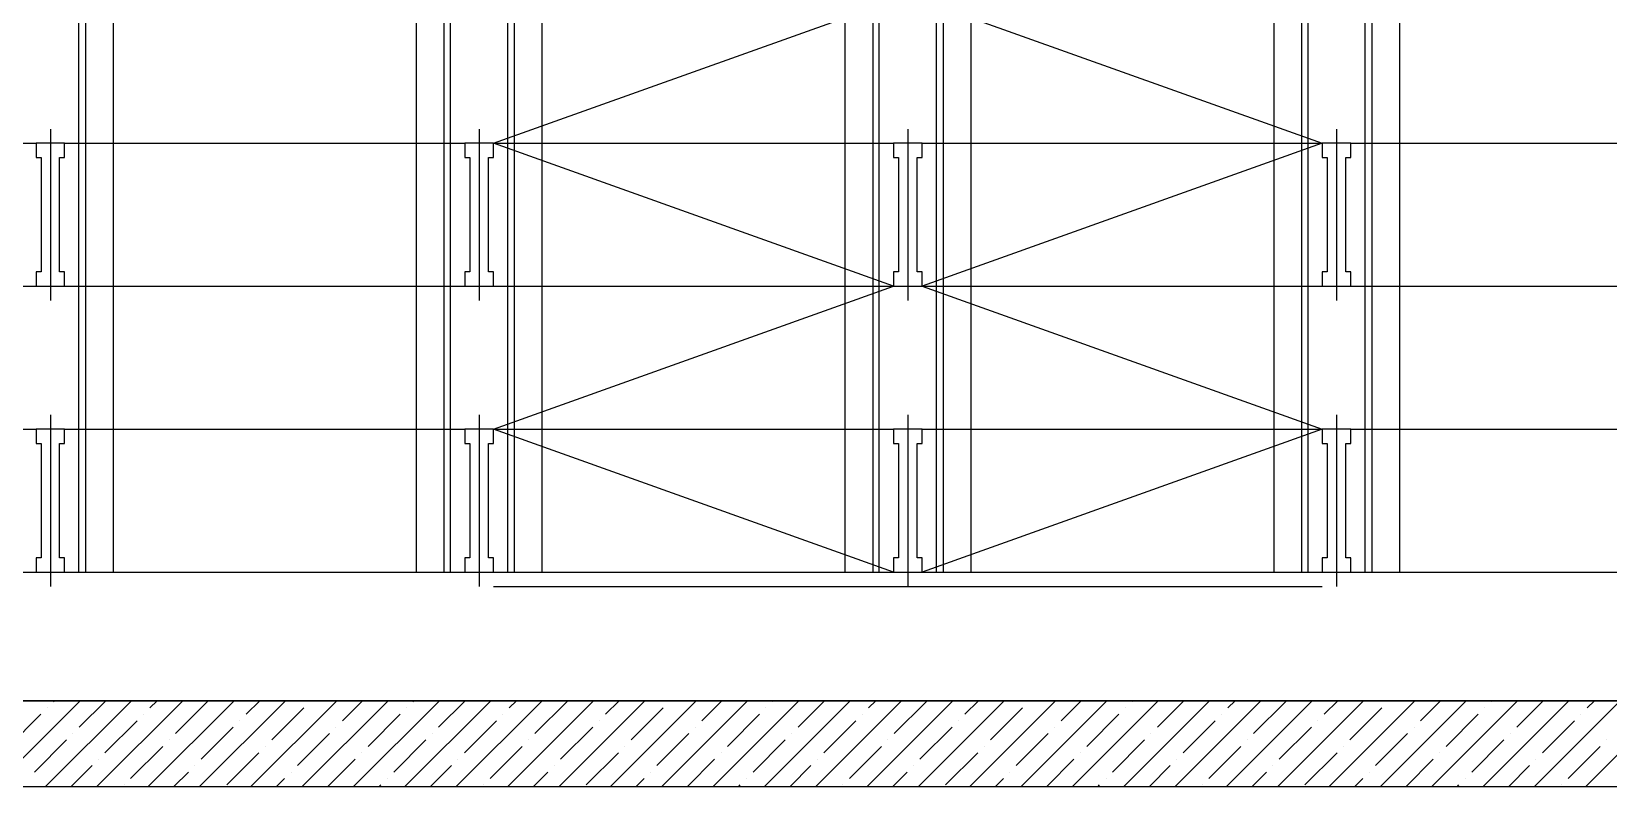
# Model space of a CAD drawing. Header units: millimetres. Extents: x -83 to 24392, y -301 to 14594.
# Drawn here: x 8876 to 14393, y -301 to 2340 of the extents above; entities that cross this region are included whole.
import ezdxf

# ---------------------------------------------------------------- set-up
doc = ezdxf.new("R2010")
doc.units = ezdxf.units.MM
doc.header["$LTSCALE"] = 0.5
doc.linetypes.add('MITTE', pattern=[2, 1.25, -0.25, 0.25, -0.25])
for name, color, linetype in [('ACHSEN', 2, 'MITTE'), ('P-2AA96A6E', 7, 'Continuous'), ('UMRISS050', 7, 'Continuous'), ('Z-SCHIENE', 2, 'Continuous')]:
    doc.layers.add(name, color=color, linetype=linetype)

# ---------------------------------------------------------------- blocks, each defined once
blk = doc.blocks.new('sklad OK')
at = {"color": 0}
for p, q in [((305.8019, 241.9929), (307.2019, 242.4929)), ((307.3019, 242.4929), (308.7019, 241.9929)), ((307.2019, 241.4929), (305.8019, 241.9929)), ((308.7019, 241.9929), (307.3019, 241.4929)), ((305.8019, 240.9929), (307.2019, 241.4929)), ((307.3019, 241.4929), (308.7019, 240.9929)), ((307.2019, 240.4929), (305.8019, 240.9929)), ((308.7019, 240.9929), (307.3019, 240.4929)), ((305.8019, 240.4429), (308.7019, 240.4429)), ((295.5269, 240.0429), (319.4019, 240.0429)), ((319.5319, 240.0429), (295.7269, 240.0429)), ((304.0558, 239.7429), (304.3558, 240.0429)), ((304.2354, 239.7429), (304.5354, 240.0429)), ((304.2633, 240.0402), (304.266, 240.0429)), ((304.3531, 239.9504), (304.4456, 240.0429)), ((304.415, 239.7429), (304.715, 240.0429)), ((304.5946, 239.7429), (304.8946, 240.0429)), ((304.6001, 240.0178), (304.6252, 240.0429)), ((304.7742, 239.7429), (305.0742, 240.0429)), ((304.9368, 239.9953), (304.9844, 240.0429)), ((304.9538, 239.7429), (305.2538, 240.0429)), ((305.1334, 239.7429), (305.4334, 240.0429)), ((305.2736, 239.9729), (305.3436, 240.0429)), ((305.313, 239.7429), (305.613, 240.0429)), ((305.4926, 239.7429), (305.7926, 240.0429)), ((305.5206, 240.0402), (305.5232, 240.0429)), ((305.6104, 239.9504), (305.7028, 240.0429)), ((305.6722, 239.7429), (305.9722, 240.0429)), ((305.8518, 239.7429), (306.1518, 240.0429)), ((305.8573, 240.0178), (305.8824, 240.0429)), ((306.0314, 239.7429), (306.3314, 240.0429)), ((306.1941, 239.9953), (306.2416, 240.0429)), ((306.211, 239.7429), (306.511, 240.0429)), ((306.3907, 239.7429), (306.6907, 240.0429)), ((306.5308, 239.9729), (306.6009, 240.0429)), ((306.5703, 239.7429), (306.8703, 240.0429)), ((306.7499, 239.7429), (307.0499, 240.0429)), ((306.7778, 240.0402), (306.7805, 240.0429)), ((306.8676, 239.9504), (306.9601, 240.0429)), ((306.9295, 239.7429), (307.2295, 240.0429)), ((307.1091, 239.7429), (307.4091, 240.0429)), ((307.1146, 240.0178), (307.1397, 240.0429)), ((307.2887, 239.7429), (307.5887, 240.0429)), ((307.4513, 239.9953), (307.4989, 240.0429)), ((307.4683, 239.7429), (307.7683, 240.0429)), ((307.6479, 239.7429), (307.9479, 240.0429)), ((307.7881, 239.9729), (307.8581, 240.0429)), ((307.8275, 239.7429), (308.1275, 240.0429)), ((308.0071, 239.7429), (308.3071, 240.0429)), ((308.035, 240.0402), (308.0377, 240.0429)), ((308.1248, 239.9504), (308.2173, 240.0429)), ((308.1867, 239.7429), (308.4867, 240.0429)), ((308.3663, 239.7429), (308.6663, 240.0429)), ((308.3718, 240.0178), (308.3969, 240.0429)), ((308.5459, 239.7429), (308.8459, 240.0429)), ((308.7086, 239.9953), (308.7561, 240.0429)), ((308.7255, 239.7429), (309.0255, 240.0429)), ((308.9051, 239.7429), (309.2051, 240.0429)), ((309.0453, 239.9729), (309.1153, 240.0429)), ((309.0847, 239.7429), (309.3847, 240.0429)), ((309.2643, 239.7429), (309.5643, 240.0429)), ((309.2923, 240.0402), (309.2949, 240.0429)), ((309.3821, 239.9504), (309.4745, 240.0429)), ((309.4439, 239.7429), (309.7439, 240.0429)), ((309.6235, 239.7429), (309.9235, 240.0429)), ((309.629, 240.0178), (309.6541, 240.0429)), ((304.1062, 239.883), (304.2184, 239.9953)), ((304.2409, 240.0178), (304.2409, 240.0178)), ((304.5776, 239.9953), (304.5776, 239.9953)), ((304.6899, 239.928), (304.8021, 240.0402)), ((305.0266, 239.9055), (305.1389, 240.0178)), ((305.1613, 240.0402), (305.1613, 240.0402)), ((305.3634, 239.883), (305.4757, 239.9953)), ((305.4981, 240.0178), (305.4981, 240.0178)), ((305.8349, 239.9953), (305.8349, 239.9953)), ((305.9471, 239.928), (306.0594, 240.0402)), ((306.2839, 239.9055), (306.3961, 240.0178)), ((306.4186, 240.0402), (306.4186, 240.0402)), ((306.6206, 239.883), (306.7329, 239.9953)), ((306.7553, 240.0178), (306.7553, 240.0178)), ((307.0921, 239.9953), (307.0921, 239.9953)), ((307.2044, 239.928), (307.3166, 240.0402)), ((307.5411, 239.9055), (307.6534, 240.0178)), ((307.6758, 240.0402), (307.6758, 240.0402)), ((307.8779, 239.883), (307.9901, 239.9953)), ((308.0126, 240.0178), (308.0126, 240.0178)), ((308.3493, 239.9953), (308.3493, 239.9953)), ((308.4616, 239.928), (308.5738, 240.0402)), ((308.7984, 239.9055), (308.9106, 240.0178)), ((308.9331, 240.0402), (308.9331, 240.0402)), ((309.1351, 239.883), (309.2474, 239.9953)), ((309.2698, 240.0178), (309.2698, 240.0178)), ((309.6066, 239.9953), (309.6066, 239.9953)), ((304.4429, 239.8606), (304.5552, 239.9729)), ((304.7797, 239.8381), (304.8919, 239.9504)), ((304.9144, 239.9729), (304.9144, 239.9729)), ((305.2512, 239.9504), (305.2512, 239.9504)), ((305.7002, 239.8606), (305.8124, 239.9729)), ((306.0369, 239.8381), (306.1492, 239.9504)), ((306.1716, 239.9729), (306.1716, 239.9729)), ((306.5084, 239.9504), (306.5084, 239.9504)), ((306.9574, 239.8606), (307.0697, 239.9729)), ((307.2942, 239.8381), (307.4064, 239.9504)), ((307.4289, 239.9729), (307.4289, 239.9729)), ((307.7656, 239.9504), (307.7656, 239.9504)), ((308.2146, 239.8606), (308.3269, 239.9729)), ((308.5514, 239.8381), (308.6636, 239.9504)), ((308.6861, 239.9729), (308.6861, 239.9729)), ((309.0229, 239.9504), (309.0229, 239.9504)), ((309.4719, 239.8606), (309.5841, 239.9729)), ((304.196, 239.7932), (304.3082, 239.9055)), ((304.3307, 239.928), (304.3307, 239.928)), ((304.5327, 239.7708), (304.645, 239.883)), ((304.6674, 239.9055), (304.6674, 239.9055)), ((305.0042, 239.883), (305.0042, 239.883)), ((305.1164, 239.8157), (305.2287, 239.928)), ((305.4532, 239.7932), (305.5655, 239.9055)), ((305.5879, 239.928), (305.5879, 239.928)), ((305.79, 239.7708), (305.9022, 239.883)), ((305.9247, 239.9055), (305.9247, 239.9055)), ((306.2614, 239.883), (306.2614, 239.883)), ((306.3737, 239.8157), (306.4859, 239.928)), ((306.7104, 239.7932), (306.8227, 239.9055)), ((306.8451, 239.928), (306.8451, 239.928)), ((307.0472, 239.7708), (307.1595, 239.883)), ((307.1819, 239.9055), (307.1819, 239.9055)), ((307.5187, 239.883), (307.5187, 239.883)), ((307.6309, 239.8157), (307.7432, 239.928)), ((307.9677, 239.7932), (308.0799, 239.9055)), ((308.1024, 239.928), (308.1024, 239.928)), ((308.3044, 239.7708), (308.4167, 239.883)), ((308.4391, 239.9055), (308.4391, 239.9055)), ((308.7759, 239.883), (308.7759, 239.883)), ((308.8882, 239.8157), (309.0004, 239.928)), ((309.2249, 239.7932), (309.3372, 239.9055)), ((309.3596, 239.928), (309.3596, 239.928)), ((309.5617, 239.7708), (309.6739, 239.883)), ((309.6964, 239.9055), (309.6964, 239.9055)), ((304.4205, 239.8381), (304.4205, 239.8381)), ((304.8695, 239.7483), (304.9817, 239.8606)), ((305.2232, 239.7429), (305.3185, 239.8381)), ((305.341, 239.8606), (305.341, 239.8606)), ((305.6777, 239.8381), (305.6777, 239.8381)), ((306.1267, 239.7483), (306.239, 239.8606)), ((306.4805, 239.7429), (306.5757, 239.8381)), ((306.5982, 239.8606), (306.5982, 239.8606)), ((306.9349, 239.8381), (306.9349, 239.8381)), ((307.384, 239.7483), (307.4962, 239.8606)), ((307.7377, 239.7429), (307.833, 239.8381)), ((307.8554, 239.8606), (307.8554, 239.8606)), ((308.1922, 239.8381), (308.1922, 239.8381)), ((308.6412, 239.7483), (308.7535, 239.8606)), ((308.9949, 239.7429), (309.0902, 239.8381)), ((309.1127, 239.8606), (309.1127, 239.8606)), ((309.4494, 239.8381), (309.4494, 239.8381)), ((304.3252, 239.7429), (304.398, 239.8157)), ((304.6844, 239.7429), (304.7348, 239.7932)), ((304.7572, 239.8157), (304.7572, 239.8157)), ((305.0436, 239.7429), (305.0715, 239.7708)), ((305.094, 239.7932), (305.094, 239.7932)), ((305.4308, 239.7708), (305.4308, 239.7708)), ((305.5824, 239.7429), (305.6553, 239.8157)), ((305.9416, 239.7429), (305.992, 239.7932)), ((306.0145, 239.8157), (306.0145, 239.8157)), ((306.3009, 239.7429), (306.3288, 239.7708)), ((306.3512, 239.7932), (306.3512, 239.7932)), ((306.688, 239.7708), (306.688, 239.7708)), ((306.8397, 239.7429), (306.9125, 239.8157)), ((307.1989, 239.7429), (307.2493, 239.7932)), ((307.2717, 239.8157), (307.2717, 239.8157)), ((307.5581, 239.7429), (307.586, 239.7708)), ((307.6085, 239.7932), (307.6085, 239.7932)), ((307.9452, 239.7708), (307.9452, 239.7708)), ((308.0969, 239.7429), (308.1697, 239.8157)), ((308.4561, 239.7429), (308.5065, 239.7932)), ((308.5289, 239.8157), (308.5289, 239.8157)), ((308.8153, 239.7429), (308.8433, 239.7708)), ((308.8657, 239.7932), (308.8657, 239.7932)), ((309.2025, 239.7708), (309.2025, 239.7708)), ((309.3541, 239.7429), (309.427, 239.8157)), ((295.2269, 239.7429), (319.5319, 239.7429)), ((304.5103, 239.7483), (304.5103, 239.7483)), ((305.4028, 239.7429), (305.4083, 239.7483)), ((305.7675, 239.7483), (305.7675, 239.7483)), ((306.6601, 239.7429), (306.6655, 239.7483)), ((307.0248, 239.7483), (307.0248, 239.7483)), ((307.9173, 239.7429), (307.9228, 239.7483)), ((308.282, 239.7483), (308.282, 239.7483)), ((309.1745, 239.7429), (309.18, 239.7483)), ((309.5392, 239.7483), (309.5392, 239.7483))]:
    blk.add_line(p, q, dxfattribs=at)
at = {"layer": 'ACHSEN', "color": 0}
for p, q in [((304.2519, 242.0429), (304.2519, 241.4429)), ((304.2519, 242.0429), (304.2519, 241.4429)), ((304.2519, 242.0429), (304.2519, 241.4429)), ((304.2519, 242.0429), (304.2519, 241.4429)), ((305.7519, 242.0429), (305.7519, 241.4429)), ((305.7519, 242.0429), (305.7519, 241.4429)), ((305.7519, 242.0429), (305.7519, 241.4429)), ((305.7519, 242.0429), (305.7519, 241.4429)), ((307.2519, 242.0429), (307.2519, 241.4429)), ((307.2519, 242.0429), (307.2519, 241.4429)), ((307.2519, 242.0429), (307.2519, 241.4429)), ((307.2519, 242.0429), (307.2519, 241.4429)), ((308.7519, 242.0429), (308.7519, 241.4429)), ((308.7519, 242.0429), (308.7519, 241.4429)), ((308.7519, 242.0429), (308.7519, 241.4429)), ((308.7519, 242.0429), (308.7519, 241.4429)), ((304.2519, 241.0429), (304.2519, 240.4429)), ((304.2519, 241.0429), (304.2519, 240.4429)), ((304.2519, 241.0429), (304.2519, 240.4429)), ((304.2519, 241.0429), (304.2519, 240.4429)), ((305.7519, 241.0429), (305.7519, 240.4429)), ((305.7519, 241.0429), (305.7519, 240.4429)), ((305.7519, 241.0429), (305.7519, 240.4429)), ((305.7519, 241.0429), (305.7519, 240.4429)), ((307.2519, 241.0429), (307.2519, 240.4429)), ((307.2519, 241.0429), (307.2519, 240.4429)), ((307.2519, 241.0429), (307.2519, 240.4429)), ((307.2519, 241.0429), (307.2519, 240.4429)), ((308.7519, 241.0429), (308.7519, 240.4429)), ((308.7519, 241.0429), (308.7519, 240.4429)), ((308.7519, 241.0429), (308.7519, 240.4429)), ((308.7519, 241.0429), (308.7519, 240.4429))]:
    blk.add_line(p, q, dxfattribs=at)
at = {"layer": 'UMRISS050', "color": 0}
for p, q in [((302.8019, 241.9929), (304.2019, 241.9929)), ((304.2019, 241.9929), (304.2019, 241.9429)), ((304.3019, 241.9929), (304.2019, 241.9929)), ((304.2019, 241.9929), (304.2019, 241.9429)), ((304.3019, 241.9929), (304.2019, 241.9929)), ((304.2019, 241.9929), (304.2019, 241.9429)), ((304.3019, 241.9929), (304.2019, 241.9929)), ((304.2019, 241.9929), (304.2019, 241.9429)), ((304.3019, 241.9929), (304.2019, 241.9929)), ((304.3019, 241.9929), (305.7019, 241.9929)), ((304.3019, 241.9429), (304.3019, 241.9929)), ((304.3019, 241.9929), (304.3019, 241.9929)), ((304.3019, 241.9929), (304.3019, 241.9929)), ((304.3019, 241.9429), (304.3019, 241.9929)), ((304.3019, 241.9429), (304.3019, 241.9929)), ((304.3019, 241.9929), (304.3019, 241.9929)), ((304.3019, 241.9929), (304.3019, 241.9929)), ((304.3019, 241.9429), (304.3019, 241.9929)), ((305.7019, 241.9929), (305.7019, 241.9429)), ((305.8019, 241.9929), (305.7019, 241.9929)), ((305.7019, 241.9929), (305.7019, 241.9429)), ((305.8019, 241.9929), (305.7019, 241.9929)), ((305.8019, 241.9929), (305.7019, 241.9929)), ((305.7019, 241.9929), (305.7019, 241.9429)), ((305.8019, 241.9929), (305.7019, 241.9929)), ((305.7019, 241.9929), (305.7019, 241.9429)), ((305.8019, 241.9429), (305.8019, 241.9929)), ((305.8019, 241.9929), (305.8019, 241.9929)), ((305.8019, 241.9929), (305.8019, 241.9929)), ((305.8019, 241.9429), (305.8019, 241.9929)), ((305.8019, 241.9929), (307.2019, 241.9929)), ((305.8019, 241.9429), (305.8019, 241.9929)), ((305.8019, 241.9929), (305.8019, 241.9929)), ((305.8019, 241.9929), (305.8019, 241.9929)), ((305.8019, 241.9429), (305.8019, 241.9929)), ((307.2019, 241.9929), (307.2019, 241.9429)), ((307.3019, 241.9929), (307.2019, 241.9929)), ((307.2019, 241.9929), (307.2019, 241.9429)), ((307.3019, 241.9929), (307.2019, 241.9929)), ((307.3019, 241.9929), (307.2019, 241.9929)), ((307.2019, 241.9929), (307.2019, 241.9429)), ((307.3019, 241.9929), (307.2019, 241.9929)), ((307.2019, 241.9929), (307.2019, 241.9429)), ((307.3019, 241.9929), (308.7019, 241.9929)), ((307.3019, 241.9429), (307.3019, 241.9929)), ((307.3019, 241.9929), (307.3019, 241.9929)), ((307.3019, 241.9929), (307.3019, 241.9929)), ((307.3019, 241.9429), (307.3019, 241.9929)), ((307.3019, 241.9429), (307.3019, 241.9929)), ((307.3019, 241.9929), (307.3019, 241.9929)), ((307.3019, 241.9929), (307.3019, 241.9929)), ((307.3019, 241.9429), (307.3019, 241.9929)), ((308.7019, 241.9929), (308.7019, 241.9429)), ((308.8019, 241.9929), (308.7019, 241.9929)), ((308.7019, 241.9929), (308.7019, 241.9429)), ((308.8019, 241.9929), (308.7019, 241.9929)), ((308.7019, 241.9929), (308.7019, 241.9429)), ((308.8019, 241.9929), (308.7019, 241.9929)), ((308.7019, 241.9929), (308.7019, 241.9429)), ((308.8019, 241.9929), (308.7019, 241.9929)), ((308.8019, 241.9929), (310.2019, 241.9929)), ((308.8019, 241.9429), (308.8019, 241.9929)), ((308.8019, 241.9929), (308.8019, 241.9929)), ((308.8019, 241.9929), (308.8019, 241.9929)), ((308.8019, 241.9429), (308.8019, 241.9929)), ((308.8019, 241.9429), (308.8019, 241.9929)), ((308.8019, 241.9929), (308.8019, 241.9929)), ((308.8019, 241.9929), (308.8019, 241.9929)), ((308.8019, 241.9429), (308.8019, 241.9929)), ((304.2019, 241.9429), (304.2194, 241.9429)), ((304.2019, 241.9429), (304.2194, 241.9429)), ((304.2019, 241.9429), (304.2194, 241.9429)), ((304.2019, 241.9429), (304.2194, 241.9429)), ((304.2194, 241.9429), (304.2194, 241.5429)), ((304.2194, 241.9429), (304.2194, 241.5429)), ((304.2194, 241.9429), (304.2194, 241.5429)), ((304.2194, 241.9429), (304.2194, 241.5429)), ((304.2844, 241.5429), (304.2844, 241.9429)), ((304.2844, 241.5429), (304.2844, 241.9429)), ((304.2844, 241.5429), (304.2844, 241.9429)), ((304.2844, 241.5429), (304.2844, 241.9429)), ((304.2844, 241.9429), (304.3019, 241.9429)), ((304.2844, 241.9429), (304.3019, 241.9429)), ((304.2844, 241.9429), (304.3019, 241.9429)), ((304.2844, 241.9429), (304.3019, 241.9429)), ((305.7019, 241.9429), (305.7194, 241.9429)), ((305.7019, 241.9429), (305.7194, 241.9429)), ((305.7019, 241.9429), (305.7194, 241.9429)), ((305.7019, 241.9429), (305.7194, 241.9429)), ((305.7194, 241.9429), (305.7194, 241.5429)), ((305.7194, 241.9429), (305.7194, 241.5429)), ((305.7194, 241.9429), (305.7194, 241.5429)), ((305.7194, 241.9429), (305.7194, 241.5429)), ((305.7844, 241.5429), (305.7844, 241.9429)), ((305.7844, 241.5429), (305.7844, 241.9429)), ((305.7844, 241.9429), (305.8019, 241.9429)), ((305.7844, 241.9429), (305.8019, 241.9429)), ((305.7844, 241.5429), (305.7844, 241.9429)), ((305.7844, 241.5429), (305.7844, 241.9429)), ((305.7844, 241.9429), (305.8019, 241.9429)), ((305.7844, 241.9429), (305.8019, 241.9429)), ((307.2019, 241.9429), (307.2194, 241.9429)), ((307.2019, 241.9429), (307.2194, 241.9429)), ((307.2019, 241.9429), (307.2194, 241.9429)), ((307.2019, 241.9429), (307.2194, 241.9429)), ((307.2194, 241.9429), (307.2194, 241.5429)), ((307.2194, 241.9429), (307.2194, 241.5429)), ((307.2194, 241.9429), (307.2194, 241.5429)), ((307.2194, 241.9429), (307.2194, 241.5429)), ((307.2844, 241.5429), (307.2844, 241.9429)), ((307.2844, 241.5429), (307.2844, 241.9429)), ((307.2844, 241.5429), (307.2844, 241.9429)), ((307.2844, 241.5429), (307.2844, 241.9429)), ((307.2844, 241.9429), (307.3019, 241.9429)), ((307.2844, 241.9429), (307.3019, 241.9429)), ((307.2844, 241.9429), (307.3019, 241.9429)), ((307.2844, 241.9429), (307.3019, 241.9429)), ((308.7019, 241.9429), (308.7194, 241.9429)), ((308.7019, 241.9429), (308.7194, 241.9429)), ((308.7019, 241.9429), (308.7194, 241.9429)), ((308.7019, 241.9429), (308.7194, 241.9429)), ((308.7194, 241.9429), (308.7194, 241.5429)), ((308.7194, 241.9429), (308.7194, 241.5429)), ((308.7194, 241.9429), (308.7194, 241.5429)), ((308.7194, 241.9429), (308.7194, 241.5429)), ((308.7844, 241.5429), (308.7844, 241.9429)), ((308.7844, 241.5429), (308.7844, 241.9429)), ((308.7844, 241.5429), (308.7844, 241.9429)), ((308.7844, 241.5429), (308.7844, 241.9429)), ((308.7844, 241.9429), (308.8019, 241.9429)), ((308.7844, 241.9429), (308.8019, 241.9429)), ((308.7844, 241.9429), (308.8019, 241.9429)), ((308.7844, 241.9429), (308.8019, 241.9429)), ((304.2019, 241.5429), (304.2019, 241.4929)), ((304.2019, 241.5429), (304.2019, 241.4929)), ((304.2194, 241.5429), (304.2019, 241.5429)), ((304.2194, 241.5429), (304.2019, 241.5429)), ((304.2019, 241.5429), (304.2019, 241.4929)), ((304.2019, 241.5429), (304.2019, 241.4929)), ((304.2194, 241.5429), (304.2019, 241.5429)), ((304.2194, 241.5429), (304.2019, 241.5429)), ((304.3019, 241.5429), (304.2844, 241.5429)), ((304.3019, 241.5429), (304.2844, 241.5429)), ((304.3019, 241.5429), (304.2844, 241.5429)), ((304.3019, 241.5429), (304.2844, 241.5429)), ((304.3019, 241.4929), (304.3019, 241.5429)), ((304.3019, 241.4929), (304.3019, 241.5429)), ((304.3019, 241.4929), (304.3019, 241.5429)), ((304.3019, 241.4929), (304.3019, 241.5429)), ((305.7019, 241.5429), (305.7019, 241.4929)), ((305.7019, 241.5429), (305.7019, 241.4929)), ((305.7194, 241.5429), (305.7019, 241.5429)), ((305.7194, 241.5429), (305.7019, 241.5429)), ((305.7194, 241.5429), (305.7019, 241.5429)), ((305.7194, 241.5429), (305.7019, 241.5429)), ((305.7019, 241.5429), (305.7019, 241.4929)), ((305.7019, 241.5429), (305.7019, 241.4929)), ((305.8019, 241.5429), (305.7844, 241.5429)), ((305.8019, 241.5429), (305.7844, 241.5429)), ((305.8019, 241.5429), (305.7844, 241.5429)), ((305.8019, 241.5429), (305.7844, 241.5429)), ((305.8019, 241.4929), (305.8019, 241.5429)), ((305.8019, 241.4929), (305.8019, 241.5429)), ((305.8019, 241.4929), (305.8019, 241.5429)), ((305.8019, 241.4929), (305.8019, 241.5429)), ((307.2019, 241.5429), (307.2019, 241.4929)), ((307.2019, 241.5429), (307.2019, 241.4929)), ((307.2194, 241.5429), (307.2019, 241.5429)), ((307.2194, 241.5429), (307.2019, 241.5429)), ((307.2194, 241.5429), (307.2019, 241.5429)), ((307.2194, 241.5429), (307.2019, 241.5429)), ((307.2019, 241.5429), (307.2019, 241.4929)), ((307.2019, 241.5429), (307.2019, 241.4929)), ((307.3019, 241.5429), (307.2844, 241.5429)), ((307.3019, 241.5429), (307.2844, 241.5429)), ((307.3019, 241.5429), (307.2844, 241.5429)), ((307.3019, 241.5429), (307.2844, 241.5429)), ((307.3019, 241.4929), (307.3019, 241.5429)), ((307.3019, 241.4929), (307.3019, 241.5429)), ((307.3019, 241.4929), (307.3019, 241.5429)), ((307.3019, 241.4929), (307.3019, 241.5429)), ((308.7019, 241.5429), (308.7019, 241.4929)), ((308.7019, 241.5429), (308.7019, 241.4929)), ((308.7194, 241.5429), (308.7019, 241.5429)), ((308.7194, 241.5429), (308.7019, 241.5429)), ((308.7019, 241.5429), (308.7019, 241.4929)), ((308.7019, 241.5429), (308.7019, 241.4929)), ((308.7194, 241.5429), (308.7019, 241.5429)), ((308.7194, 241.5429), (308.7019, 241.5429)), ((308.8019, 241.5429), (308.7844, 241.5429)), ((308.8019, 241.5429), (308.7844, 241.5429)), ((308.8019, 241.5429), (308.7844, 241.5429)), ((308.8019, 241.5429), (308.7844, 241.5429)), ((308.8019, 241.4929), (308.8019, 241.5429)), ((308.8019, 241.4929), (308.8019, 241.5429)), ((308.8019, 241.4929), (308.8019, 241.5429)), ((308.8019, 241.4929), (308.8019, 241.5429)), ((302.8019, 241.4929), (304.2019, 241.4929)), ((304.2019, 241.4929), (304.3019, 241.4929)), ((304.2019, 241.4929), (304.3019, 241.4929)), ((304.2019, 241.4929), (304.3019, 241.4929)), ((304.2019, 241.4929), (304.3019, 241.4929)), ((304.2169, 241.4929), (305.6169, 241.4929)), ((304.3019, 241.4929), (305.7019, 241.4929)), ((305.7019, 241.4929), (305.8019, 241.4929)), ((305.7019, 241.4929), (305.8019, 241.4929)), ((305.7019, 241.4929), (305.8019, 241.4929)), ((305.7019, 241.4929), (305.8019, 241.4929)), ((305.7169, 241.4929), (307.1169, 241.4929)), ((305.8019, 241.4929), (307.2019, 241.4929)), ((307.2019, 241.4929), (307.3019, 241.4929)), ((307.2019, 241.4929), (307.3019, 241.4929)), ((307.2019, 241.4929), (307.3019, 241.4929)), ((307.2019, 241.4929), (307.3019, 241.4929)), ((307.2169, 241.4929), (308.6169, 241.4929)), ((307.3019, 241.4929), (308.7019, 241.4929)), ((308.7019, 241.4929), (308.8019, 241.4929)), ((308.7019, 241.4929), (308.8019, 241.4929)), ((308.7019, 241.4929), (308.8019, 241.4929)), ((308.7019, 241.4929), (308.8019, 241.4929)), ((308.7169, 241.4929), (310.1169, 241.4929)), ((308.8019, 241.4929), (310.2019, 241.4929)), ((302.8019, 240.9929), (304.2019, 240.9929)), ((304.3019, 240.9929), (304.2019, 240.9929)), ((304.3019, 240.9929), (304.2019, 240.9929)), ((304.2019, 240.9929), (304.2019, 240.9429)), ((304.2019, 240.9929), (304.2019, 240.9429)), ((304.3019, 240.9929), (304.2019, 240.9929)), ((304.3019, 240.9929), (304.2019, 240.9929)), ((304.2019, 240.9929), (304.2019, 240.9429)), ((304.2019, 240.9929), (304.2019, 240.9429)), ((304.3019, 240.9929), (305.7019, 240.9929)), ((304.3019, 240.9929), (304.3019, 240.9929)), ((304.3019, 240.9929), (304.3019, 240.9929)), ((304.3019, 240.9429), (304.3019, 240.9929)), ((304.3019, 240.9429), (304.3019, 240.9929)), ((304.3019, 240.9929), (304.3019, 240.9929)), ((304.3019, 240.9929), (304.3019, 240.9929)), ((304.3019, 240.9429), (304.3019, 240.9929)), ((304.3019, 240.9429), (304.3019, 240.9929)), ((305.8019, 240.9929), (305.7019, 240.9929)), ((305.8019, 240.9929), (305.7019, 240.9929)), ((305.7019, 240.9929), (305.7019, 240.9429)), ((305.7019, 240.9929), (305.7019, 240.9429)), ((305.7019, 240.9929), (305.7019, 240.9429)), ((305.7019, 240.9929), (305.7019, 240.9429)), ((305.8019, 240.9929), (305.7019, 240.9929)), ((305.8019, 240.9929), (305.7019, 240.9929)), ((305.8019, 240.9929), (305.8019, 240.9929)), ((305.8019, 240.9929), (305.8019, 240.9929)), ((305.8019, 240.9429), (305.8019, 240.9929)), ((305.8019, 240.9429), (305.8019, 240.9929)), ((305.8019, 240.9929), (307.2019, 240.9929)), ((305.8019, 240.9429), (305.8019, 240.9929)), ((305.8019, 240.9429), (305.8019, 240.9929)), ((305.8019, 240.9929), (305.8019, 240.9929)), ((305.8019, 240.9929), (305.8019, 240.9929)), ((307.3019, 240.9929), (307.2019, 240.9929)), ((307.3019, 240.9929), (307.2019, 240.9929)), ((307.2019, 240.9929), (307.2019, 240.9429)), ((307.2019, 240.9929), (307.2019, 240.9429)), ((307.2019, 240.9929), (307.2019, 240.9429)), ((307.2019, 240.9929), (307.2019, 240.9429)), ((307.3019, 240.9929), (307.2019, 240.9929)), ((307.3019, 240.9929), (307.2019, 240.9929)), ((307.3019, 240.9929), (308.7019, 240.9929)), ((307.3019, 240.9929), (307.3019, 240.9929)), ((307.3019, 240.9929), (307.3019, 240.9929)), ((307.3019, 240.9429), (307.3019, 240.9929)), ((307.3019, 240.9429), (307.3019, 240.9929)), ((307.3019, 240.9429), (307.3019, 240.9929)), ((307.3019, 240.9429), (307.3019, 240.9929)), ((307.3019, 240.9929), (307.3019, 240.9929)), ((307.3019, 240.9929), (307.3019, 240.9929)), ((308.8019, 240.9929), (308.7019, 240.9929)), ((308.8019, 240.9929), (308.7019, 240.9929)), ((308.7019, 240.9929), (308.7019, 240.9429)), ((308.7019, 240.9929), (308.7019, 240.9429)), ((308.8019, 240.9929), (308.7019, 240.9929)), ((308.8019, 240.9929), (308.7019, 240.9929)), ((308.7019, 240.9929), (308.7019, 240.9429)), ((308.7019, 240.9929), (308.7019, 240.9429)), ((308.8019, 240.9929), (310.2019, 240.9929)), ((308.8019, 240.9929), (308.8019, 240.9929)), ((308.8019, 240.9929), (308.8019, 240.9929)), ((308.8019, 240.9429), (308.8019, 240.9929)), ((308.8019, 240.9429), (308.8019, 240.9929)), ((308.8019, 240.9929), (308.8019, 240.9929)), ((308.8019, 240.9929), (308.8019, 240.9929)), ((308.8019, 240.9429), (308.8019, 240.9929)), ((308.8019, 240.9429), (308.8019, 240.9929)), ((304.2019, 240.9429), (304.2194, 240.9429)), ((304.2019, 240.9429), (304.2194, 240.9429)), ((304.2019, 240.9429), (304.2194, 240.9429)), ((304.2019, 240.9429), (304.2194, 240.9429)), ((304.2194, 240.9429), (304.2194, 240.5429)), ((304.2194, 240.9429), (304.2194, 240.5429)), ((304.2194, 240.9429), (304.2194, 240.5429)), ((304.2194, 240.9429), (304.2194, 240.5429)), ((304.2844, 240.9429), (304.3019, 240.9429)), ((304.2844, 240.9429), (304.3019, 240.9429)), ((304.2844, 240.5429), (304.2844, 240.9429)), ((304.2844, 240.5429), (304.2844, 240.9429)), ((304.2844, 240.9429), (304.3019, 240.9429)), ((304.2844, 240.9429), (304.3019, 240.9429)), ((304.2844, 240.5429), (304.2844, 240.9429)), ((304.2844, 240.5429), (304.2844, 240.9429)), ((305.7019, 240.9429), (305.7194, 240.9429)), ((305.7019, 240.9429), (305.7194, 240.9429)), ((305.7019, 240.9429), (305.7194, 240.9429)), ((305.7019, 240.9429), (305.7194, 240.9429)), ((305.7194, 240.9429), (305.7194, 240.5429)), ((305.7194, 240.9429), (305.7194, 240.5429)), ((305.7194, 240.9429), (305.7194, 240.5429)), ((305.7194, 240.9429), (305.7194, 240.5429)), ((305.7844, 240.9429), (305.8019, 240.9429)), ((305.7844, 240.9429), (305.8019, 240.9429)), ((305.7844, 240.5429), (305.7844, 240.9429)), ((305.7844, 240.5429), (305.7844, 240.9429)), ((305.7844, 240.5429), (305.7844, 240.9429)), ((305.7844, 240.5429), (305.7844, 240.9429)), ((305.7844, 240.9429), (305.8019, 240.9429)), ((305.7844, 240.9429), (305.8019, 240.9429)), ((307.2019, 240.9429), (307.2194, 240.9429)), ((307.2019, 240.9429), (307.2194, 240.9429)), ((307.2019, 240.9429), (307.2194, 240.9429)), ((307.2019, 240.9429), (307.2194, 240.9429)), ((307.2194, 240.9429), (307.2194, 240.5429)), ((307.2194, 240.9429), (307.2194, 240.5429)), ((307.2194, 240.9429), (307.2194, 240.5429)), ((307.2194, 240.9429), (307.2194, 240.5429)), ((307.2844, 240.9429), (307.3019, 240.9429)), ((307.2844, 240.9429), (307.3019, 240.9429)), ((307.2844, 240.5429), (307.2844, 240.9429)), ((307.2844, 240.5429), (307.2844, 240.9429)), ((307.2844, 240.5429), (307.2844, 240.9429)), ((307.2844, 240.5429), (307.2844, 240.9429)), ((307.2844, 240.9429), (307.3019, 240.9429)), ((307.2844, 240.9429), (307.3019, 240.9429)), ((308.7019, 240.9429), (308.7194, 240.9429)), ((308.7019, 240.9429), (308.7194, 240.9429)), ((308.7019, 240.9429), (308.7194, 240.9429)), ((308.7019, 240.9429), (308.7194, 240.9429)), ((308.7194, 240.9429), (308.7194, 240.5429)), ((308.7194, 240.9429), (308.7194, 240.5429)), ((308.7194, 240.9429), (308.7194, 240.5429)), ((308.7194, 240.9429), (308.7194, 240.5429)), ((308.7844, 240.9429), (308.8019, 240.9429)), ((308.7844, 240.9429), (308.8019, 240.9429)), ((308.7844, 240.5429), (308.7844, 240.9429)), ((308.7844, 240.5429), (308.7844, 240.9429)), ((308.7844, 240.9429), (308.8019, 240.9429)), ((308.7844, 240.9429), (308.8019, 240.9429)), ((308.7844, 240.5429), (308.7844, 240.9429)), ((308.7844, 240.5429), (308.7844, 240.9429)), ((304.2019, 240.5429), (304.2019, 240.4929)), ((304.2194, 240.5429), (304.2019, 240.5429)), ((304.2194, 240.5429), (304.2019, 240.5429)), ((304.2019, 240.5429), (304.2019, 240.4929)), ((304.2019, 240.5429), (304.2019, 240.4929)), ((304.2194, 240.5429), (304.2019, 240.5429)), ((304.2194, 240.5429), (304.2019, 240.5429)), ((304.2019, 240.5429), (304.2019, 240.4929)), ((304.3019, 240.5429), (304.2844, 240.5429)), ((304.3019, 240.5429), (304.2844, 240.5429)), ((304.3019, 240.5429), (304.2844, 240.5429)), ((304.3019, 240.5429), (304.2844, 240.5429)), ((304.3019, 240.4929), (304.3019, 240.5429)), ((304.3019, 240.4929), (304.3019, 240.5429)), ((304.3019, 240.4929), (304.3019, 240.5429)), ((304.3019, 240.4929), (304.3019, 240.5429)), ((305.7019, 240.5429), (305.7019, 240.4929)), ((305.7194, 240.5429), (305.7019, 240.5429)), ((305.7194, 240.5429), (305.7019, 240.5429)), ((305.7019, 240.5429), (305.7019, 240.4929)), ((305.7019, 240.5429), (305.7019, 240.4929)), ((305.7194, 240.5429), (305.7019, 240.5429)), ((305.7194, 240.5429), (305.7019, 240.5429)), ((305.7019, 240.5429), (305.7019, 240.4929)), ((305.8019, 240.5429), (305.7844, 240.5429)), ((305.8019, 240.5429), (305.7844, 240.5429)), ((305.8019, 240.5429), (305.7844, 240.5429)), ((305.8019, 240.5429), (305.7844, 240.5429)), ((305.8019, 240.4929), (305.8019, 240.5429)), ((305.8019, 240.4929), (305.8019, 240.5429)), ((305.8019, 240.4929), (305.8019, 240.5429)), ((305.8019, 240.4929), (305.8019, 240.5429)), ((307.2019, 240.5429), (307.2019, 240.4929)), ((307.2194, 240.5429), (307.2019, 240.5429)), ((307.2194, 240.5429), (307.2019, 240.5429)), ((307.2019, 240.5429), (307.2019, 240.4929)), ((307.2019, 240.5429), (307.2019, 240.4929)), ((307.2194, 240.5429), (307.2019, 240.5429)), ((307.2194, 240.5429), (307.2019, 240.5429)), ((307.2019, 240.5429), (307.2019, 240.4929)), ((307.3019, 240.5429), (307.2844, 240.5429)), ((307.3019, 240.5429), (307.2844, 240.5429)), ((307.3019, 240.5429), (307.2844, 240.5429)), ((307.3019, 240.5429), (307.2844, 240.5429)), ((307.3019, 240.4929), (307.3019, 240.5429)), ((307.3019, 240.4929), (307.3019, 240.5429)), ((307.3019, 240.4929), (307.3019, 240.5429)), ((307.3019, 240.4929), (307.3019, 240.5429)), ((308.7019, 240.5429), (308.7019, 240.4929)), ((308.7194, 240.5429), (308.7019, 240.5429)), ((308.7194, 240.5429), (308.7019, 240.5429)), ((308.7019, 240.5429), (308.7019, 240.4929)), ((308.7019, 240.5429), (308.7019, 240.4929)), ((308.7194, 240.5429), (308.7019, 240.5429)), ((308.7194, 240.5429), (308.7019, 240.5429)), ((308.7019, 240.5429), (308.7019, 240.4929)), ((308.8019, 240.5429), (308.7844, 240.5429)), ((308.8019, 240.5429), (308.7844, 240.5429)), ((308.8019, 240.5429), (308.7844, 240.5429)), ((308.8019, 240.5429), (308.7844, 240.5429)), ((308.8019, 240.4929), (308.8019, 240.5429)), ((308.8019, 240.4929), (308.8019, 240.5429)), ((308.8019, 240.4929), (308.8019, 240.5429)), ((308.8019, 240.4929), (308.8019, 240.5429)), ((302.8019, 240.4929), (304.2019, 240.4929)), ((304.2019, 240.4929), (304.3019, 240.4929)), ((304.2019, 240.4929), (304.3019, 240.4929)), ((304.2019, 240.4929), (304.3019, 240.4929)), ((304.2019, 240.4929), (304.3019, 240.4929)), ((304.3019, 240.4929), (305.7019, 240.4929)), ((305.7019, 240.4929), (305.8019, 240.4929)), ((305.7019, 240.4929), (305.8019, 240.4929)), ((305.7019, 240.4929), (305.8019, 240.4929)), ((305.7019, 240.4929), (305.8019, 240.4929)), ((305.8019, 240.4929), (307.2019, 240.4929)), ((307.2019, 240.4929), (307.3019, 240.4929)), ((307.2019, 240.4929), (307.3019, 240.4929)), ((307.2019, 240.4929), (307.3019, 240.4929)), ((307.2019, 240.4929), (307.3019, 240.4929)), ((307.3019, 240.4929), (308.7019, 240.4929)), ((308.7019, 240.4929), (308.8019, 240.4929)), ((308.7019, 240.4929), (308.8019, 240.4929)), ((308.7019, 240.4929), (308.8019, 240.4929)), ((308.7019, 240.4929), (308.8019, 240.4929)), ((308.8019, 240.4929), (310.2019, 240.4929))]:
    blk.add_line(p, q, dxfattribs=at)
at = {"layer": 'Z-SCHIENE', "color": 0}
for p, q in [((304.3519, 240.4929), (304.3519, 244.9929)), ((304.3749, 244.9929), (304.3749, 240.4929)), ((304.4719, 244.9929), (304.4719, 240.4929)), ((305.5319, 244.9929), (305.5319, 240.4929)), ((305.6289, 244.9929), (305.6289, 240.4929)), ((305.6519, 240.4929), (305.6519, 244.9929)), ((305.8519, 240.4929), (305.8519, 244.9929)), ((305.8749, 244.9929), (305.8749, 240.4929)), ((305.9719, 244.9929), (305.9719, 240.4929)), ((307.0319, 244.9929), (307.0319, 240.4929)), ((307.1289, 244.9929), (307.1289, 240.4929)), ((307.1519, 240.4929), (307.1519, 244.9929)), ((307.3519, 240.4929), (307.3519, 244.9929)), ((307.3749, 244.9929), (307.3749, 240.4929)), ((307.4719, 244.9929), (307.4719, 240.4929)), ((308.5319, 244.9929), (308.5319, 240.4929)), ((308.6289, 244.9929), (308.6289, 240.4929)), ((308.6519, 240.4929), (308.6519, 244.9929)), ((308.8519, 240.4929), (308.8519, 244.9929)), ((308.8749, 244.9929), (308.8749, 240.4929)), ((308.9719, 244.9929), (308.9719, 240.4929)), ((304.3519, 241.4929), (304.3519, 243.9929)), ((304.3749, 243.9929), (304.3749, 241.4929)), ((304.4719, 243.9929), (304.4719, 241.4929)), ((305.5319, 243.9929), (305.5319, 241.4929)), ((305.6289, 243.9929), (305.6289, 241.4929)), ((305.6519, 241.4929), (305.6519, 243.9929)), ((305.8519, 241.4929), (305.8519, 243.9929)), ((305.8749, 243.9929), (305.8749, 241.4929)), ((305.9719, 243.9929), (305.9719, 241.4929)), ((307.0319, 243.9929), (307.0319, 241.4929)), ((307.1289, 243.9929), (307.1289, 241.4929)), ((307.1519, 241.4929), (307.1519, 243.9929)), ((307.3519, 241.4929), (307.3519, 243.9929)), ((307.3749, 243.9929), (307.3749, 241.4929)), ((307.4719, 243.9929), (307.4719, 241.4929)), ((308.5319, 243.9929), (308.5319, 241.4929)), ((308.6289, 243.9929), (308.6289, 241.4929)), ((308.6519, 241.4929), (308.6519, 243.9929)), ((308.8519, 241.4929), (308.8519, 243.9929)), ((308.8749, 243.9929), (308.8749, 241.4929)), ((308.9719, 243.9929), (308.9719, 241.4929))]:
    blk.add_line(p, q, dxfattribs=at)

msp = doc.modelspace()

# ---------------------------------------------------------------- block references
at = {"layer": 'P-2AA96A6E', "color": 202, "linetype": 'Continuous', "lineweight": 20, "xscale": 1000, "yscale": 1000, "zscale": 1000}
msp.add_blockref('sklad OK', (-295309.9, -240043.9), dxfattribs=at)

doc.saveas('drawing.dxf')
